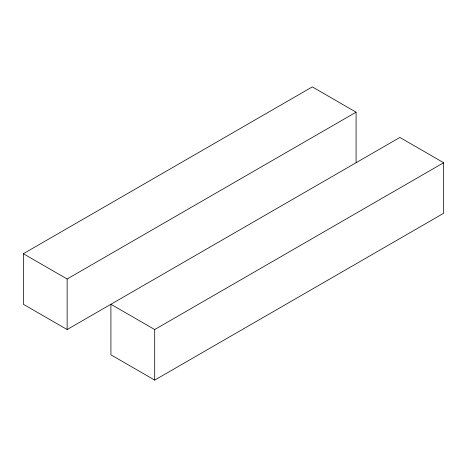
<?xml version="1.0" encoding="UTF-8"?>
<svg xmlns="http://www.w3.org/2000/svg" width="467" height="467" viewBox="0 0 467 467"><rect width="100%" height="100%" fill="white"/><g stroke="black" fill="none" stroke-linecap="round" stroke-linejoin="round"><path stroke-width="0.7" d="M443.65 162.726L154.694 329.55L110.912 304.274L110.912 354.827L154.694 380.109L443.65 213.279L443.65 162.726L399.869 137.45L67.131 329.55L23.35 304.274L23.35 253.721L312.306 86.891L356.087 112.173L356.087 162.726M23.35 253.721L67.131 278.997L356.087 112.173M154.694 329.55L154.694 380.109M67.131 278.997L67.131 329.55"/></g></svg>
